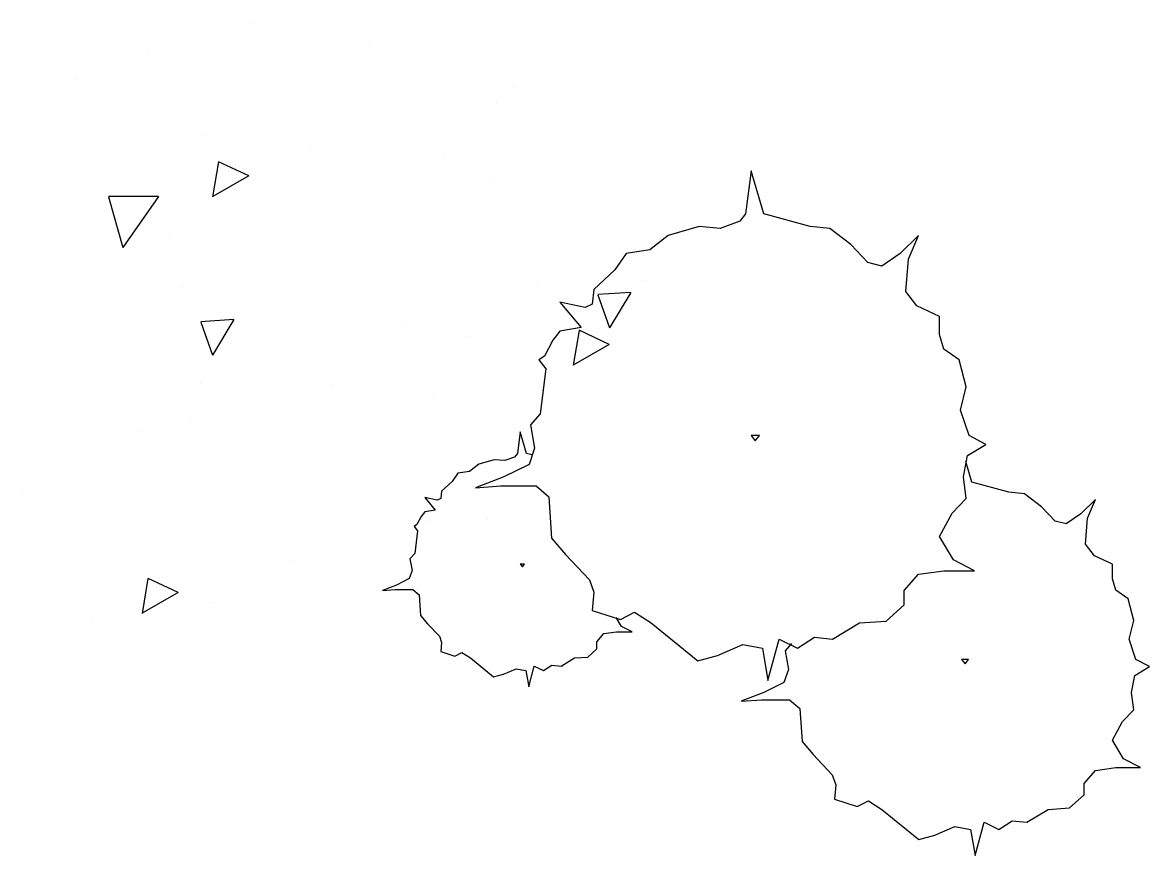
# Model space of a CAD drawing. Header units: inches. Extents: x -7543 to -822, y 102837 to 190349.
# Drawn here: x -837.36565 to -837.35036, y 102837.09819 to 102837.10949 of the extents above; entities that cross this region are included whole.
import ezdxf

# ---------------------------------------------------------------- set-up
doc = ezdxf.new("R2010")
doc.units = ezdxf.units.IN
doc.header["$MEASUREMENT"] = 0
doc.layers.get('0').update_dxf_attribs({"lineweight": 25})
doc.layers.add('BİTKİ', color=96, linetype='Continuous', lineweight=25)

msp = doc.modelspace()

# ---------------------------------------------------------------- linework, layer by layer
for points in [[(-837.35554, 102837.100559), (-837.355387, 102837.101121), (-837.355139, 102837.100999), (-837.35491, 102837.101146), (-837.354663, 102837.101121), (-837.3543, 102837.101341), (-837.353938, 102837.101366), (-837.35369, 102837.101586), (-837.35369, 102837.101781), (-837.353499, 102837.102001), (-837.353156, 102837.10205), (-837.352736, 102837.10205), (-837.353022, 102837.102197), (-837.353213, 102837.102515), (-837.353041, 102837.102833), (-837.352851, 102837.103028), (-837.352889, 102837.103322), (-837.352832, 102837.103615), (-837.352584, 102837.103762), (-837.352812, 102837.103884), (-837.352927, 102837.104227), (-837.352851, 102837.104544), (-837.352946, 102837.104911), (-837.353156, 102837.105058), (-837.353213, 102837.105254), (-837.353213, 102837.105498), (-837.353518, 102837.105645), (-837.353671, 102837.10584), (-837.353633, 102837.10628), (-837.353499, 102837.106598), (-837.353747, 102837.106354), (-837.353995, 102837.106183), (-837.354186, 102837.106232), (-837.354415, 102837.106476), (-837.354701, 102837.106696), (-837.354968, 102837.106721), (-837.355597, 102837.106892), (-837.355769, 102837.107479), (-837.355845, 102837.106892), (-837.355921, 102837.106794), (-837.356188, 102837.106696), (-837.356474, 102837.106721), (-837.356894, 102837.106598), (-837.357142, 102837.106403), (-837.357466, 102837.106354), (-837.357619, 102837.106134), (-837.357905, 102837.105865), (-837.357924, 102837.105669), (-837.358019, 102837.10562), (-837.358363, 102837.105694), (-837.358077, 102837.105351), (-837.358363, 102837.105302), (-837.358458, 102837.10518), (-837.358572, 102837.10496), (-837.358649, 102837.104911), (-837.358553, 102837.104789), (-837.35863, 102837.104178), (-837.358763, 102837.104031), (-837.358706, 102837.103713), (-837.358782, 102837.103493), (-837.359126, 102837.103322), (-837.359507, 102837.103175), (-837.359164, 102837.1032), (-837.358687, 102837.1032), (-837.358515, 102837.103053), (-837.358477, 102837.102491), (-837.358286, 102837.10227), (-837.357962, 102837.101928), (-837.357905, 102837.101757), (-837.357924, 102837.101512), (-837.357543, 102837.10139), (-837.357352, 102837.101488), (-837.357123, 102837.101341), (-837.356494, 102837.100828), (-837.356227, 102837.100901), (-837.355883, 102837.101048), (-837.355616, 102837.100999)], [(-837.355712, 102837.103811), (-837.355654, 102837.103884), (-837.355769, 102837.103884)], [(-837.358873, 102837.102101), (-837.358844, 102837.102138), (-837.358901, 102837.102138)], [(-837.352866, 102837.100787), (-837.35282, 102837.100846), (-837.352912, 102837.100846)]]:
    msp.add_lwpolyline(points, close=True)
for points in [[(-837.358741, 102837.103621), (-837.358816, 102837.103641), (-837.358901, 102837.103935), (-837.35894, 102837.103641), (-837.358978, 102837.103592), (-837.359111, 102837.103544), (-837.359254, 102837.103556), (-837.359464, 102837.103495), (-837.359588, 102837.103397), (-837.35975, 102837.103372), (-837.359826, 102837.103262), (-837.359969, 102837.103128), (-837.359979, 102837.10303), (-837.360027, 102837.103006), (-837.360198, 102837.103042), (-837.360055, 102837.102871), (-837.360198, 102837.102847), (-837.360246, 102837.102786), (-837.360303, 102837.102676), (-837.360341, 102837.102651), (-837.360294, 102837.10259), (-837.360332, 102837.102284), (-837.360399, 102837.102211), (-837.36037, 102837.102052), (-837.360408, 102837.101942), (-837.36058, 102837.101856), (-837.360771, 102837.101783), (-837.360599, 102837.101795), (-837.36036, 102837.101795), (-837.360275, 102837.101722), (-837.360256, 102837.101441), (-837.36016, 102837.101331), (-837.359998, 102837.10116), (-837.359969, 102837.101074), (-837.359979, 102837.100952), (-837.359788, 102837.100891), (-837.359693, 102837.10094), (-837.359578, 102837.100866), (-837.359264, 102837.100609), (-837.35913, 102837.100646), (-837.358959, 102837.100719), (-837.358825, 102837.100695), (-837.358787, 102837.100475), (-837.358711, 102837.100756), (-837.358587, 102837.100695), (-837.358472, 102837.100768), (-837.358348, 102837.100756), (-837.358167, 102837.100866), (-837.357986, 102837.100878), (-837.357862, 102837.100988), (-837.357862, 102837.101086), (-837.357767, 102837.101196), (-837.357595, 102837.101221), (-837.357385, 102837.101221), (-837.357528, 102837.101294), (-837.357601, 102837.101415)], [(-837.355219, 102837.10106), (-837.355307, 102837.100963), (-837.355262, 102837.100709), (-837.355323, 102837.100533), (-837.355597, 102837.100396), (-837.355902, 102837.100278), (-837.355628, 102837.100298), (-837.355246, 102837.100298), (-837.355109, 102837.100181), (-837.355078, 102837.099731), (-837.354926, 102837.099555), (-837.354667, 102837.099281), (-837.354621, 102837.099144), (-837.354636, 102837.098948), (-837.354331, 102837.09885), (-837.354178, 102837.098929), (-837.353995, 102837.098811), (-837.353492, 102837.0984), (-837.353278, 102837.098459), (-837.353003, 102837.098577), (-837.35279, 102837.098537), (-837.352729, 102837.098185), (-837.352607, 102837.098635), (-837.352408, 102837.098537), (-837.352225, 102837.098655), (-837.352027, 102837.098635), (-837.351737, 102837.098811), (-837.351447, 102837.098831), (-837.351249, 102837.099007), (-837.351249, 102837.099163), (-837.351096, 102837.099339), (-837.350821, 102837.099379), (-837.350486, 102837.099379), (-837.350715, 102837.099496), (-837.350867, 102837.09975), (-837.35073, 102837.100004), (-837.350577, 102837.100161), (-837.350608, 102837.100396), (-837.350562, 102837.10063), (-837.350364, 102837.100748), (-837.350547, 102837.100846), (-837.350638, 102837.101119), (-837.350577, 102837.101374), (-837.350654, 102837.101667), (-837.350821, 102837.101785), (-837.350867, 102837.101941), (-837.350867, 102837.102137), (-837.351111, 102837.102254), (-837.351233, 102837.10241), (-837.351203, 102837.102763), (-837.351096, 102837.103017), (-837.351294, 102837.102821), (-837.351493, 102837.102684), (-837.351645, 102837.102723), (-837.351828, 102837.102919), (-837.352057, 102837.103095), (-837.352271, 102837.103115), (-837.352774, 102837.103252), (-837.352856, 102837.103531)]]:
    msp.add_lwpolyline(points)
at = {"layer": 'BİTKİ'}
for p, q in [((-837.362515, 102837.10949), (-837.362515, 102837.10949)), ((-837.363954, 102837.109065), (-837.363954, 102837.109065)), ((-837.360945, 102837.109171), (-837.360945, 102837.109171)), ((-837.364927, 102837.108716), (-837.364927, 102837.108716)), ((-837.358998, 102837.108634), (-837.358998, 102837.108634)), ((-837.359227, 102837.108421), (-837.359227, 102837.108421)), ((-837.363208, 102837.107966), (-837.363208, 102837.107966)), ((-837.361746, 102837.107823), (-837.361746, 102837.107823)), ((-837.359934, 102837.107704), (-837.359934, 102837.107704)), ((-837.362995, 102837.107598), (-837.363075, 102837.107126)), ((-837.362586, 102837.10741), (-837.362994, 102837.1076)), ((-837.362586, 102837.10741), (-837.363074, 102837.107129)), ((-837.359277, 102837.107342), (-837.359277, 102837.107342)), ((-837.364488, 102837.107125), (-837.364296, 102837.106435)), ((-837.363812, 102837.107129), (-837.364487, 102837.107128)), ((-837.363812, 102837.107129), (-837.364295, 102837.106437)), ((-837.363656, 102837.106585), (-837.363656, 102837.106585)), ((-837.357246, 102837.105994), (-837.357246, 102837.105994)), ((-837.363482, 102837.105921), (-837.363482, 102837.105921)), ((-837.358671, 102837.105941), (-837.358671, 102837.105941)), ((-837.357849, 102837.105794), (-837.357691, 102837.105344)), ((-837.357399, 102837.105828), (-837.357848, 102837.105797)), ((-837.357399, 102837.105828), (-837.35769, 102837.105346)), ((-837.363237, 102837.105424), (-837.363078, 102837.104973)), ((-837.362787, 102837.105458), (-837.363235, 102837.105427)), ((-837.362787, 102837.105458), (-837.363077, 102837.104976)), ((-837.360488, 102837.105405), (-837.360488, 102837.105405)), ((-837.359636, 102837.105224), (-837.359636, 102837.105224)), ((-837.358104, 102837.10531), (-837.358183, 102837.104839)), ((-837.357695, 102837.105122), (-837.358103, 102837.105313)), ((-837.357695, 102837.105122), (-837.358182, 102837.104841)), ((-837.363236, 102837.104594), (-837.363236, 102837.104594)), ((-837.361451, 102837.104573), (-837.361451, 102837.104573)), ((-837.360074, 102837.104408), (-837.360074, 102837.104408)), ((-837.363358, 102837.104104), (-837.363358, 102837.104104)), ((-837.364056, 102837.103953), (-837.364056, 102837.103953)), ((-837.365655, 102837.103152), (-837.365655, 102837.103152)), ((-837.360161, 102837.102712), (-837.360161, 102837.102712)), ((-837.359339, 102837.102743), (-837.359339, 102837.102743)), ((-837.361977, 102837.102176), (-837.361977, 102837.102176)), ((-837.363953, 102837.101942), (-837.364033, 102837.10147)), ((-837.363544, 102837.101754), (-837.363952, 102837.101944)), ((-837.363544, 102837.101754), (-837.364032, 102837.101473)), ((-837.363061, 102837.101624), (-837.363061, 102837.101624)), ((-837.364725, 102837.101366), (-837.364725, 102837.101366))]:
    msp.add_line(p, q, dxfattribs=at)

doc.saveas('drawing.dxf')
